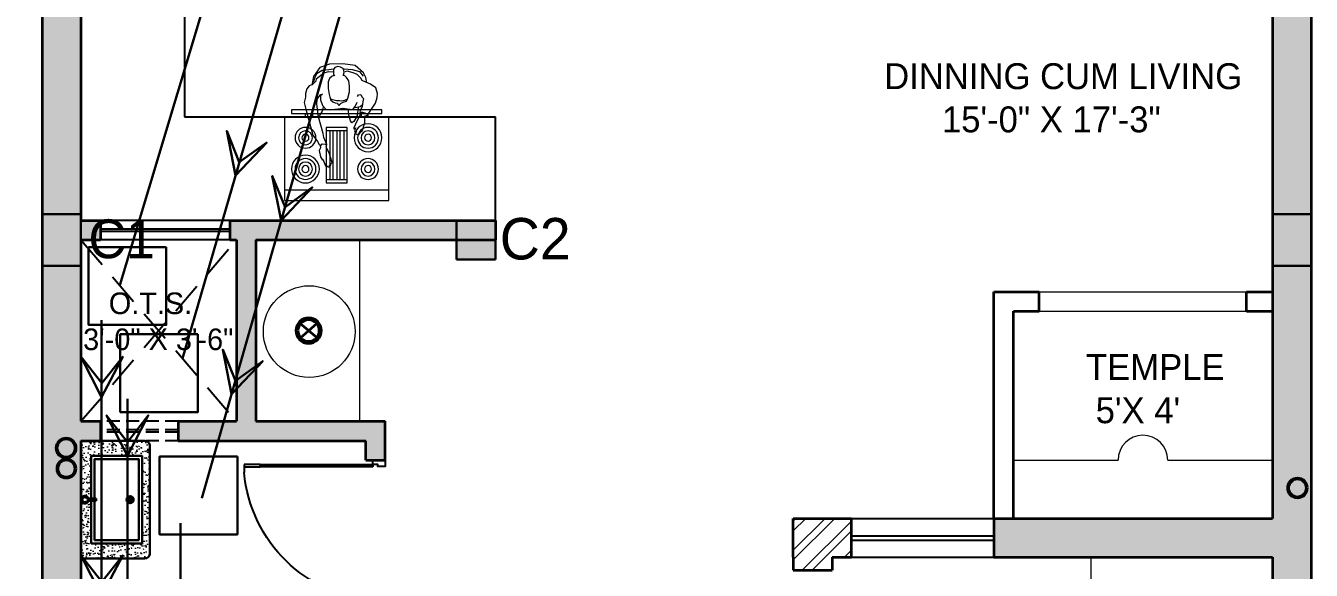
# Model space of a CAD drawing. Header units: millimetres. Extents: x -6808 to 215771, y -89660 to -16303.
# Drawn here: x 109331.6 to 109629.4, y -47512.7 to -47386.6 of the extents above; entities that cross this region are included whole.
import ezdxf

# ---------------------------------------------------------------- set-up
doc = ezdxf.new("R2010")
doc.units = ezdxf.units.MM
doc.header["$PDMODE"] = 35
for name, pattern in [('ACAD_ISO10W100', [18, 12, -3, 0, -3]), ('DASHED', [0.75, 0.5, -0.25]), ('DASHED2', [0.375, 0.25, -0.125])]:
    doc.linetypes.add(name, pattern=pattern)
doc.layers.get('0').update_dxf_attribs({"color": 8})
for name, color, linetype, lineweight in [('_Furniture', 253, 'Continuous', 18), ('col.center', 5, 'ACAD_ISO10W100', 15), ('column', 5, 'Continuous', 30), ('dim2', 6, 'Continuous', 20), ('ELECTRICAL', 150, 'Continuous', 30), ('FIXture', 132, 'Continuous', 13), ('FURNITURE 2', 33, 'Continuous', 25), ('furnitures', 12, 'Continuous', 13), ('plaster line', 150, 'DASHED2', 30), ('PLUMBING', 6, 'Continuous', 13), ('Projection', 190, 'DASHED', 25), ('SANITARY', 6, 'Continuous', 30), ('STAIR', 252, 'Continuous', 15), ('text', 7, 'Continuous', 25), ('wall', 7, 'Continuous', 35), ('wokg dim', 152, 'DASHED', 18), ('WWP', 6, 'Continuous', 50)]:
    doc.layers.add(name, color=color, linetype=linetype, lineweight=lineweight)
doc.layers.add('AR.furniture', color=7, linetype='Continuous', lineweight=35, true_color=0x009e9e)
doc.layers.add('wall hatch', color=7, linetype='Continuous', lineweight=9, true_color=0x4a4a4a)
doc.layers.add('NET 01', color=8, linetype='Continuous')
doc.layers.add('WIN', color=5, linetype='Continuous')
doc.styles.add('SAJ', font='eurr____.ttf')
doc.dimstyles.new('SAJ', dxfattribs={"dimtxt": 5, "dimasz": 2, "dimexe": 1, "dimexo": 1, "dimgap": 0.09375, "dimtad": 0, "dimdec": 1, "dimzin": 0, "dimdsep": 46, "dimlunit": 4, "dimtxsty": 'SAJ', "dimblk": 'OBLIQUE', "dimcen": 0.125, "dimdle": 0.375, "dimadec": 0, "dimazin": 0, "dimtfac": 1, "dimtdec": 1, "dimtofl": 0, "dimtmove": 0, "dimatfit": 3, "dimldrblk": 'OBLIQUE', "dimfxl": 1, "dimtolj": 1, "dimtzin": 0, "dimlwd": 5, "dimlwe": 5, "dimarcsym": 1})

# ---------------------------------------------------------------- blocks, each defined once
blk = doc.blocks.new('_Oblique')
at = {"color": 0, "linetype": 'ByBlock', "lineweight": -2}
blk.add_line((-0.5, -0.5), (0.5, 0.5), dxfattribs=at)
blk = doc.blocks.new('*D1457')
at = {"layer": 'Defpoints', "color": 0, "transparency": 16777216}
for p in [(109335.4383211158, -47023.23086066107), (109298.4519722955, -47811.23086066107), (109335.4383211158, -47811.23086066107)]:
    blk.add_point(p, dxfattribs=at)
at = {"layer": 'dim2', "color": 0, "linetype": 'DASHED', "lineweight": 5, "transparency": 16777216}
for p, q in [((109334.4383211158, -47023.23086066107), (109297.4519722955, -47023.23086066107)), ((109298.4519722955, -47022.85586066107), (109298.4519722955, -47398.81993004432)), ((109298.4519722955, -47811.60586066107), (109298.4519722955, -47435.64179127781)), ((109334.4383211158, -47811.23086066107), (109297.4519722955, -47811.23086066107))]:
    blk.add_line(p, q, dxfattribs=at)
at = {"layer": 'dim2', "color": 0, "lineweight": 5, "transparency": 16777216, "xscale": 2, "yscale": 2, "zscale": 2}
for p, rotation in [((109298.4519722955, -47023.23086066107), 90), ((109298.4519722955, -47811.23086066107), 270)]:
    blk.add_blockref('_Oblique', p, dxfattribs=dict(at, rotation=rotation))
at = {"layer": 'dim2', "color": 0, "transparency": 16777216, "insert": (109298.4519722955, -47417.23086066104), "char_height": 12, "attachment_point": 5, "rotation": 90, "style": 'SAJ'}
blk.add_mtext('\\A1;65\'-8"', dxfattribs=at)
blk = doc.blocks.new('QEWFWE')
at = {"layer": 'NET 01'}
for p, q in [((238503.447248156, 15011.84604531023), (238503.447248156, 15015.76753637501)), ((238503.447248156, 15015.76753637501), (238505.4079936855, 15015.76753637501)), ((238503.9780872839, 15015.767536375), (238503.9780872839, 15011.84604531023)), ((238503.9780872839, 15011.84604531023), (238503.447248156, 15011.84604531023)), ((238503.447248156, 15011.84604531023), (238503.447248156, 14988.31709892158)), ((238503.9780872839, 14988.31709892158), (238503.9780872839, 15011.84604531023)), ((238503.447248156, 14988.31709892158), (238503.447248156, 14984.39560785534)), ((238503.9780872839, 14988.31709892158), (238503.447248156, 14988.31709892158)), ((238503.9780872839, 14984.39560785534), (238503.9780872839, 14988.31709892158)), ((238503.447248156, 14984.39560785534), (238503.9780872839, 14984.39560785534))]:
    blk.add_line(p, q, dxfattribs=at)
for points in [[(238503.447248156, 14984.39560785534), (238502.397248156, 14984.39560785534), (238502.397248156, 14981.39560785623), (238503.8972481559, 14981.39560785623), (238503.8972481559, 14982.89560785623), (238503.8972481559, 14983.19560785624), (238503.447248156, 14983.19560785624)], [(238536.0159434743, 14984.39560785679), (238537.0659434743, 14984.39560785679), (238537.0659434743, 14981.39560785768), (238535.5659434743, 14981.39560785768), (238535.5659434743, 14982.89560785768), (238535.5659434743, 14983.19560785768), (238536.0159434743, 14983.19560785768)]]:
    blk.add_lwpolyline(points, close=True, dxfattribs=at)
blk.add_ellipse((238504.1825277307, 14985.62107381455), major_axis=(-29.26720776775804, 13.54059412585916), ratio=0.9257658053637364, start_param=-2.718612033376265, end_param=-1.204625234293297, dxfattribs=at)
blk = doc.blocks.new('y7u')
at = {"layer": 'wall', "color": 0}
for p, q in [((34923.47717861857, 3566.345935426678), (34926.73397910753, 3570.071055558348)), ((34923.50004665421, 3570.090803565447), (34926.71111107189, 3566.326187419577))]:
    blk.add_line(p, q, dxfattribs=at)
for radius in [2.974028567956792, 2.474028567956792]:
    blk.add_circle((34925.10557886306, 3568.208495492513), radius, dxfattribs=at)
blk = doc.blocks.new('c1')
at = {"layer": 'column'}
blk.add_hatch(color=256, dxfattribs=at).paths.add_polyline_path([(58376.49144356491, -43564.36150552611), (58385.4914435649, -43564.36150552611), (58385.4914435649, -43552.3615055261), (58376.49144356491, -43552.3615055261)])
for p, q in [((58376.49144356491, -43552.3615055261), (58376.49144356491, -43564.36150552611)), ((58376.49144356491, -43552.3615055261), (58385.4914435649, -43552.3615055261)), ((58385.4914435649, -43564.36150552611), (58385.4914435649, -43552.3615055261)), ((58376.49144356491, -43564.36150552611), (58385.4914435649, -43564.36150552611))]:
    blk.add_line(p, q, dxfattribs=at)
blk = doc.blocks.new('A$C32B276F4')
at = {"layer": 'column'}
blk.add_hatch(color=256, dxfattribs=at).paths.add_polyline_path([(9, 4e-16), (9, 9), (0, 9), (0, 0)])
for p, q in [((0, 0), (0, 9)), ((0, 9), (9, 9)), ((9, 9), (9, 0)), ((9, 0), (0, 0))]:
    blk.add_line(p, q, dxfattribs=at)
at = {"layer": 'col.center', "linetype": 'ByBlock', "insert": (10.02063704890315, 9.5863662876543), "char_height": 9.6, "width": 293.6941008602527, "attachment_point": 1, "style": 'SAJ'}
blk.add_mtext('\\A1;{\\fCentury Gothic|b0|i0|c0|p34;C2}', dxfattribs=at)
blk = doc.blocks.new('A$C35EA12FA')
at = {"layer": 'furnitures', "ltscale": 1.399999999999999}
for p, q in [((8.316100507903684, 22.2861922437778), (5.453180899120525, 22.1952281971071)), ((10.9972474430856, 21.87685403322939), (8.316100507903684, 22.2861922437778)), ((1.99950010129123, 19.51178881630857), (1.635954754163321, 17.64702585675695)), ((3.317351984705509, 21.46751582268098), (1.99950010129123, 19.51178881630857)), ((2.36304544841914, 19.37534274607514), (2.772033964013643, 20.23950119073379)), ((3.226465647886017, 19.46630679289683), (2.590261290412398, 18.92052251226596)), ((2.772033964013643, 20.23950119073379), (3.862670005397376, 20.87624951848829)), ((4.180772184134639, 20.23950119073379), (3.226465647886017, 19.46630679289683)), ((5.453180899120525, 22.1952281971071), (3.317351984705509, 21.46751582268098)), ((3.862670005397376, 20.87624951848829), (5.271408225593404, 21.01269558857075)), ((5.180521888774363, 20.5578753546115), (4.180772184134639, 20.23950119073379)), ((6.225714761842482, 20.46691130793988), (5.180521888774363, 20.5578753546115)), ((5.271408225593404, 21.01269558857075), (6.316601098624687, 21.14914165880418)), ((5.998498919849678, 19.60275286328124), (5.453180899120525, 19.10245060575926)), ((6.589260108970393, 19.73919893351376), (5.998498919849678, 19.60275286328124)), ((6.316601098624687, 21.01269558857075), (6.271157930233582, 20.37594726096722)), ((6.271157930233582, 20.37594726096722), (6.316601098624687, 19.92112702685608)), ((6.589260108970393, 21.46751582268098), (6.316601098624687, 21.01269558857075)), ((6.316601098624687, 19.92112702685608), (6.589260108970393, 19.73919893351376)), ((7.270907634835567, 21.69492593973609), (6.589260108970393, 21.46751582268098)), ((7.816225655565172, 21.51299784594176), (7.270907634835567, 21.69492593973609)), ((8.361543676294787, 21.24010570562587), (7.816225655565172, 21.51299784594176)), ((8.543316349858742, 20.83076749492648), (8.361543676294787, 21.24010570562587)), ((8.361543676294787, 19.73919893351376), (8.452430013076537, 19.87564500344524)), ((8.725089023422697, 19.6482348865411), (8.361543676294787, 19.73919893351376)), ((8.452430013076537, 19.87564500344524), (8.588759518249844, 20.42142928452904)), ((8.588759518249844, 20.42142928452904), (8.543316349858742, 20.83076749492648)), ((8.634202686640492, 21.19462368221503), (10.36104308557378, 21.01269558857075)), ((9.270407044114565, 20.6488394012822), (8.725089023422697, 20.51239333135072)), ((9.13407753894171, 19.3298607226634), (8.725089023422697, 19.6482348865411)), ((10.54281575913819, 20.33046523755638), (9.270407044114565, 20.6488394012822)), ((10.36104308557378, 21.01269558857075), (11.95155397929602, 20.60335737802234)), ((11.40623595856687, 19.92112702685608), (10.54281575913819, 20.33046523755638)), ((12.81497417880018, 20.28498321414463), (10.9972474430856, 21.87685403322939)), ((12.17876982128928, 19.19341465258185), (11.40623595856687, 19.92112702685608)), ((11.95155397929602, 20.60335737802234), (12.72408784201843, 19.60275286328124)), ((13.2694058627103, 19.28437869925256), (12.81497417880018, 20.28498321414463)), ((0.545318712741846, 16.82834943566013), (0.2272165340050378, 15.8732269441798)), ((1.045193565043064, 17.51057978682547), (0.545318712741846, 16.82834943566013)), ((1.772284259374373, 17.82895395055219), (1.045193565043064, 17.51057978682547)), ((2.453931785276834, 18.51118430156657), (1.772284259374373, 17.82895395055219)), ((1.99950010129123, 18.32925620792321), (2.36304544841914, 19.37534274607514)), ((2.590261290412398, 18.92052251226596), (2.453931785276834, 18.51118430156657)), ((5.180521888774363, 18.37473823118307), (5.135078720383262, 16.91931348248272)), ((5.135078720383262, 16.91931348248272), (5.362294562375609, 15.60033480371294)), ((5.453180899120525, 19.10245060575926), (5.180521888774363, 18.37473823118307)), ((9.633952391279765, 18.60214834838916), (9.13407753894171, 19.3298607226634)), ((9.770281896453524, 17.374133716291), (9.633952391279765, 18.60214834838916)), ((9.770281896453524, 16.19160110790562), (9.770281896453524, 17.374133716291)), ((12.49687200002609, 18.64763037164903), (12.17876982128928, 19.19341465258185)), ((13.2694058627103, 18.28377418436048), (12.49687200002609, 18.64763037164903)), ((13.49662170470355, 18.14732811412796), (13.2694058627103, 19.28437869925256)), ((14.31459873574158, 17.87443597396304), (13.2694058627103, 18.28377418436048)), ((15.45067794555416, 17.05575955271524), (14.31459873574158, 17.87443597396304)), ((15.81422329271982, 15.8732269441798), (15.45067794555416, 17.05575955271524)), ((0.2726597023961403, 15.05455052293109), (6.920122359999999e-07, 13.91749993795747)), ((6.920122359999999e-07, 13.91749993795747), (0.4089892075307944, 12.18918304863928)), ((0.2272165340050378, 15.8732269441798), (0.2726597023961403, 15.05455052293109)), ((2.681147627194147, 13.55364375066892), (2.772033964013643, 14.554248265561)), ((2.772033964013643, 14.554248265561), (3.135579311141556, 15.10003254649291)), ((3.135579311141556, 15.10003254649291), (3.544567826661022, 15.60033480371294)), ((3.908113173788933, 15.73678087394637), (3.499124658269463, 15.32744266339796)), ((3.499124658269463, 15.32744266339796), (3.499124658269463, 14.46328421873841)), ((3.499124658269463, 14.46328421873841), (3.908113173788933, 13.28075161020297)), ((3.544567826661022, 15.60033480371294), (3.908113173788933, 15.73678087394637)), ((5.362294562375609, 15.60033480371294), (5.634953572684478, 14.50876624215016)), ((5.634953572684478, 14.50876624215016), (6.134828425060732, 14.05394600818999)), ((5.816726246285723, 14.554248265561), (5.680396741113328, 14.91810445269857)), ((6.407487435406437, 14.37232017191672), (5.816726246285723, 14.554248265561)), ((6.134828425060732, 14.05394600818999), (6.680146445789888, 13.82653589113488)), ((6.952805456136048, 14.23587410168329), (6.407487435406437, 14.37232017191672)), ((7.589009813609662, 14.23587410168329), (6.952805456136048, 14.23587410168329)), ((8.088884665948626, 14.19039207827245), (7.589009813609662, 14.23587410168329)), ((7.997998329129131, 13.78105386772404), (8.361543676294787, 13.96298196136831)), ((8.679645855031595, 14.32683814865686), (8.088884665948626, 14.19039207827245)), ((8.361543676294787, 13.96298196136831), (9.088634370588352, 14.19039207827245)), ((9.224963875723915, 14.59973028882086), (8.679645855031595, 14.32683814865686)), ((9.088634370588352, 14.19039207827245), (9.406736549287867, 14.82714040602695)), ((9.406736549287867, 14.82714040602695), (9.770281896453524, 16.19160110790562)), ((10.9972474430856, 13.05334149314785), (11.40623595856687, 13.96298196136831)), ((11.4971222953859, 15.23647861672634), (11.72433813737916, 15.55485278045307)), ((11.72433813737916, 15.55485278045307), (12.17876982128928, 15.60033480371294)), ((12.17876982128928, 15.60033480371294), (12.45142883163498, 15.14551456975368)), ((12.45142883163498, 15.14551456975368), (12.81497417880018, 14.78165838246514)), ((12.63320150519894, 14.09942803129979), (12.54231516841719, 13.50816172725808)), ((12.81497417880018, 14.78165838246514), (12.63320150519894, 14.09942803129979)), ((15.35979160877196, 13.78105386772404), (15.76878012429051, 14.96358647610941)), ((15.76878012429051, 14.96358647610941), (15.81422329271982, 15.8732269441798)), ((0.4089892075307944, 12.18918304863928), (1.817727427727277, 6.867786310755035)), ((2.817477132367001, 12.46207518910614), (2.681147627194147, 13.55364375066892)), ((3.090136142713162, 10.82472234645956), (2.817477132367001, 12.46207518910614)), ((3.453681489878817, 11.27954258056979), (3.226465647886017, 11.00665044010293)), ((3.862670005397376, 12.05273697840584), (3.453681489878817, 11.27954258056979)), ((4.04444267899953, 12.8259313762428), (3.862670005397376, 12.05273697840584)), ((3.908113173788933, 13.28075161020297), (4.635203868082498, 12.46207518910614)), ((4.635203868082498, 12.46207518910614), (5.407737730804911, 12.32562911887271)), ((5.407737730804911, 12.32562911887271), (8.360403169963316, 12.68948530601028)), ((6.680146445789888, 13.82653589113488), (7.134578129700003, 13.78105386772404)), ((7.134578129700003, 13.78105386772404), (7.270907634835567, 13.50816172725808)), ((7.270907634835567, 13.50816172725808), (7.498123476865658, 13.28075161020297)), ((7.498123476865658, 13.28075161020297), (7.725339318783426, 13.50816172725808)), ((7.725339318783426, 13.50816172725808), (7.997998329129131, 13.78105386772404)), ((8.283163900831367, 12.70099271808522), (10.49737259074709, 12.37111114228355)), ((9.58850922288957, 11.18857853389818), (9.543066054498013, 12.14370102522844)), ((9.95205457005477, 9.915081878540148), (9.58850922288957, 11.18857853389818)), ((10.49737259074709, 12.37111114228355), (10.9972474430856, 13.05334149314785)), ((10.9972474430856, 12.8259313762428), (12.04244031611642, 13.05334149314785)), ((11.63345180055967, 12.87141339965365), (11.45167912695797, 11.00665044010293)), ((12.13332665285998, 11.41598865065225), (11.45167912695797, 10.00604592536183)), ((12.49687200002609, 13.05334149314785), (11.99699714768758, 11.87080888491346)), ((11.99699714768758, 11.87080888491346), (12.13332665285998, 11.41598865065225)), ((12.04244031611642, 13.05334149314785), (12.49687200002609, 13.37171565702465)), ((12.13332666092765, 11.82532683134377), (12.58775833910795, 11.82532683134377)), ((12.54231516841719, 13.50816172725808), (12.49687200002609, 13.05334149314785)), ((12.58775833910795, 11.82532683134377), (13.08763319826949, 11.64339877554812)), ((13.08763319826949, 11.64339877554812), (13.45117855832768, 11.46147065204786)), ((13.17851952592855, 11.05213246351468), (13.67839437822977, 11.18857853389818)), ((13.62433599965288, 11.17382273393377), (15.35979160877196, 13.78105386772404)), ((4.04444267899953, 7.23164249774163), (3.090136142713162, 10.82472234645956)), ((10.27015674882977, 9.50574366784076), (9.95205457005477, 9.915081878540148)), ((10.72458843270215, 9.824117831567493), (10.27015674882977, 9.50574366784076)), ((11.44715401395297, 10.00300494911153), (10.67462015130559, 8.41113412987579)), ((10.67462015130559, 8.41113412987579), (10.72006331969714, 8.183724012820676)), ((11.45167912695797, 10.00604592536183), (10.67914526431059, 8.414175106127004)), ((10.67914526431059, 8.414175106127004), (10.72458843270215, 8.18676498907189)), ((10.72006331969714, 8.183724012820676), (11.12905183525345, 8.41113412987579)), ((11.45167912695797, 11.00665044010293), (10.72458843270215, 9.824117831567493)), ((10.72458843270215, 8.18676498907189), (11.13357694825845, 8.414175106127004)), ((11.12905183525345, 8.41113412987579), (10.85639282487, 7.865349849244922)), ((11.13357694825845, 8.414175106127004), (10.860917937875, 7.868390825496133)), ((12.67864467359004, 8.00483689557859), (12.81497417880018, 8.641585223182119)), ((12.81497417880018, 8.641585223182119), (13.08763318914634, 9.596707714662443)), ((13.08763318914634, 10.41538413591024), (13.17851952592855, 11.05213246351468)), ((13.08763318914634, 9.596707714662443), (13.08763318914634, 10.41538413591024)), ((1.817727427727277, 6.867786310755035), (2.862920300795849, 5.457843585163573)), ((4.180772184134639, 6.322002029822215), (4.04444267899953, 7.23164249774163)), ((4.862419710075298, 4.821095257560044), (4.180772184134639, 6.322002029822215)), ((10.85639282487, 7.865349849244922), (10.94727916168904, 7.637939732038831)), ((10.860917937875, 7.868390825496133), (10.95180427469404, 7.640980708290044)), ((10.94727916168904, 7.637939732038831), (11.26538134042675, 7.774385802423238)), ((10.95180427469404, 7.640980708290044), (11.26990645343176, 7.777426778673543)), ((11.26538134042675, 7.774385802423238), (11.03816549843395, 7.183119498078668)), ((11.03816549843395, 7.183119498078668), (11.26538134042675, 7.046673427846142)), ((11.26990645343176, 7.777426778673543), (11.04269061143895, 7.186160474330788)), ((11.26538134042675, 7.046673427846142), (11.4925971823809, 7.137637474667826)), ((11.4925971823809, 7.137637474667826), (11.5380403508102, 6.955709381175437)), ((11.5380403508102, 6.955709381175437), (11.85614252950927, 7.001191404586276)), ((12.26479447749852, 7.996794706926267), (11.8257255221215, 6.996842402489163)), ((12.26965615810832, 8.050318918989433), (12.22421298967993, 7.550016661618428)), ((12.22421298967993, 7.550016661618428), (12.45142883163498, 7.686462731700885)), ((12.45142883163498, 7.686462731700885), (12.67864467359004, 8.00483689557859)), ((2.862920300795849, 5.457843585163573), (3.181022479533111, 4.821095257560044)), ((3.181022479533111, 4.821095257560044), (3.453681489878817, 4.593685140504932)), ((3.499124658269463, 4.138864906394701), (3.226465647886017, 3.547598602050129)), ((3.226465647886017, 3.547598602050129), (3.499124658269463, 2.137655876761523)), ((3.453681489878817, 4.593685140504932), (3.499124658269463, 4.138864906394701)), ((3.544567824399107, 4.639167135265779), (3.862670003475158, 4.957541334729285)), ((3.862670003475158, 4.957541334729285), (4.498874361778689, 4.91205928658837)), ((4.498874361778689, 4.91205928658837), (4.635203860844284, 4.730131230943698)), ((4.726090204864249, 4.275310976627221), (4.816976541646454, 4.457239070271498)), ((5.362294562375609, 3.00181432142017), (4.726090204864249, 4.275310976627221)), ((4.816976541646454, 4.457239070271498), (4.862419710075298, 4.821095257560044)), ((5.634953572684478, 2.092173853500753), (5.362294562375609, 3.00181432142017)), ((3.499124658269463, 2.137655876761523), (3.908113173788933, 1.409943502335408)), ((3.908113173788933, 1.409943502335408), (3.998999510608427, 1.682835642801363)), ((3.998999510608427, 1.682835642801363), (4.544317531300293, 0.1819288703882194)), ((4.544317531300293, 0.1819288703882194), (4.726090204864249, 0.1364468471283544)), ((4.726090204864249, 0.1364468471283544), (4.816976541646454, 0.3183749406216521)), ((4.816976541646454, 0.3183749406216521), (5.089635551992159, 7.770458978e-07)), ((5.089635551992159, 7.770458978e-07), (5.453180899120525, 7.770458978e-07)), ((5.453180899120525, 0.3638569640324931), (5.725839909503518, 0.3638569640324931)), ((5.453180899120525, 7.770458978e-07), (5.453180899120525, 0.3638569640324931)), ((6.043942088240782, 0.909641244814338), (5.634953572684478, 2.092173853500753)), ((5.725839909503518, 0.6822311279092901), (6.043942088240782, 0.909641244814338)), ((5.725839909503518, 0.3638569640324931), (5.725839909503518, 0.6822311279092901))]:
    blk.add_line(p, q, dxfattribs=at)
blk = doc.blocks.new('A$C59C60163')
at = {"layer": 'FIXture'}
for p, q in [((61.72247126698493, -1.19647011161e-05), (61.72247126698493, 617.2199880639091)), ((493.7763889897611, 493.7759880581871), (514.3503889907151, 493.7759880581871)), ((514.3503889907151, 452.6279880562795), (493.7763889897611, 452.6279880562795)), ((123.4444712698459, 246.887988046743), (123.4444712698459, 370.331988052465)), ((411.4803889859468, 349.7579880515114), (123.4444712698459, 349.7579880515114)), ((123.4444712698459, 329.1839880505577), (411.4803889859468, 329.1839880505577)), ((411.4803889859468, 308.609988049604), (123.4444712698459, 308.609988049604)), ((411.4803889859468, 370.331988052465), (411.4803889859468, 246.887988046743)), ((123.4444712698459, 288.0359880486503), (411.4803889859468, 288.0359880486503)), ((411.4803889859468, 267.4619880476967), (123.4444712698459, 267.4619880476967)), ((514.3503889907151, 164.5919880429282), (493.7763889897611, 164.5919880429282)), ((493.7763889897611, 123.4439880410209), (514.3503889907151, 123.4439880410209))]:
    blk.add_line(p, q, dxfattribs=at)
for points in [[(493.7763889897611, -1.19647011161e-05), (0.0004712641239166, -1.19647011161e-05), (0.0004712641239166, 617.2199880639091), (493.7763889897611, 617.2199880639091)], [(534.9243889916688, 41.14798803720622), (514.3503889907151, 41.14798803720622), (514.3503889907151, 576.0719880620018), (534.9243889916688, 576.0719880620018)], [(432.0543889869004, 246.887988046743), (102.8704712688923, 246.887988046743), (102.8704712688923, 370.331988052465), (432.0543889869004, 370.331988052465)]]:
    blk.add_lwpolyline(points, close=True, dxfattribs=at)
for centre, radius in [((185.1664753872901, 493.7759880581871), 61.72200000286103), ((185.1664753872901, 493.7759880581871), 41.14800000190736), ((370.33247128129, 493.7759880581871), 82.29600000381471), ((370.33247128129, 493.7759880581871), 61.72200000286103), ((370.33247128129, 493.7759880581871), 41.14800000190736), ((185.1664753872901, 493.7759880581871), 20.57400000095368), ((370.33247128129, 493.7759880581871), 20.57400000095368), ((185.1664753872901, 123.4439880410209), 82.29600000381471), ((185.1664753872901, 123.4439880410209), 61.72200000286103), ((185.1664753872901, 123.4439880410209), 41.14800000190736), ((370.33247128129, 123.4439880410209), 61.72200000286103), ((370.33247128129, 123.4439880410209), 41.14800000190736), ((185.1664753872901, 123.4439880410209), 20.57400000095368), ((370.33247128129, 123.4439880410209), 20.57400000095368)]:
    blk.add_circle(centre, radius, dxfattribs=at)
blk = doc.blocks.new('A$C22B204D2')
at = {"layer": '_Furniture', "color": 2, "xscale": 1.071547591360284, "yscale": 1.071547591360284, "zscale": 1.071547591360284}
blk.add_blockref('A$C35EA12FA', (4.566851067822423, 9.371247185394168), dxfattribs=at)
at = {"layer": 'FIXture', "xscale": -0.0391304348595441, "yscale": 0.0391304348595441, "zscale": 0.0391304348595441, "rotation": 270}
blk.add_blockref('A$C59C60163', (4.682224208e-07, 1.610141365429448), dxfattribs=at)
blk = doc.blocks.new('A$C1B5F73BC')
at = {"layer": 'AR.furniture', "lineweight": 5, "ltscale": 2}
h = blk.add_hatch(dxfattribs=at)
h.set_pattern_fill('AR-CONC', color=256, scale=0.02, angle=270, style=0)
h.set_pattern_definition([(320, (-48146.49637926406, 23798.40512465773), (-0.3187817107780624, -3.64369337992008), [0.381, -4.190999999999998]), (265, (-48146.49637926406, 23798.40512465773), (3.821132857643598, 0.7048565195133392), [0.3048, -3.352799999999998]), (10.45099999999996, (-48146.52294426406, 23798.10148465773), (3.502333756405836, -2.938850033319181), [0.3237999999999999, -3.561799999999998]), (316.1842, (-48145.48037926405, 23798.40512465773), (-0.8408465586545439, -5.421580817842597), [0.5715, -6.2865]), (6.635599999999986, (-48145.55044926405, 23797.95332665774), (4.948511117800983, -4.748084689324743), [0.4856999999999996, -5.342699999999993]), (261.1840000000001, (-48145.48037926405, 23798.40512465773), (4.948502357211951, -4.748092116278677), [0.4571999999999996, -5.029199999999993]), (291, (-48145.73437926405, 23797.89712465774), (-2.045310370335247, -3.032297596707665), [0.381, -4.190999999999998]), (236, (-48145.73437926405, 23797.89712465774), (3.683759322446384, -1.236040566952942), [0.3048, -3.352799999999998]), (341.4514, (-48145.90482126406, 23797.64443465774), (1.638457154321148, -4.268329815402489), [0.3237999999999999, -3.561799999999998]), (307.5, (-48146.49637926406, 23798.40512465773), (1.691100777463059, -0.0617720650118367), [0, -3.312159999999995, 0, -3.403599999999995, 0, -3.365499999999995]), (277.5, (-48146.49637926406, 23798.40512465773), (2.003611496362389, -1.336393250206113), [0, -1.940559999999999, 0, -3.235959999999998, 0, -1.282699999999999]), (237.5, (-48146.49637926406, 23799.53796465774), (-0.1145748798534694, -2.711811903337423), [0, -1.27, 0, -3.9624, 0, -5.257799999999996]), (227.5, (-48146.49637926406, 23800.04596465773), (0.5085298206666601, -2.962583627720361), [0, -1.650999999999998, 0, -2.631439999999996, 0, -3.733799999999996])])
h.paths.add_polyline_path([(31.35958870695322, -3.141281806281766), (31.35958870692411, -18.65405930098495), (4.655577305995386, -18.65405930098495), (4.655577305995386, -3.141281806267211), (17.60435258047073, -3.141281806281766), (17.60435258047073, -2.251172314482095, -0.8430389971073416), (17.99059268817678, 6.0378289e-09), (0, 0), (0, -14.00000000000727), (0, -15.00000000000727), (2.91038e-11, -19.50000000002073, 0.4142135623712015), (1.50000000002535, -21.00000000000728), (34.48142202453154, -21.00000000000727, 0.4142135623730951), (35.98142202453164, -19.50000000000717), (35.98142202453164, -15.00000000000727), (35.98142202453164, -14.00000000000727), (35.98142202453164, -7.276000000000001e-12), (17.99059268817678, 6.0378293e-09, -0.8430389970957755), (18.37683279591147, -2.251172314471806), (18.37683279591147, -3.141281806281766)])
at = {"layer": 'AR.furniture', "lineweight": 30, "ltscale": 2}
for p, q in [((0, 0), (0, -14.00000000000727)), ((35.98142202453164, -7.276000000000001e-12), (35.98142202453164, -14.00000000000727)), ((0, -14.00000000000727), (0, -14.00000000000727)), ((35.98142202453164, -14.00000000000727), (35.98142202453164, -14.00000000000727))]:
    blk.add_line(p, q, dxfattribs=at)
at = {"layer": 'AR.furniture', "lineweight": 30}
for p, q in [((17.60435258047073, -4.634881286598102), (17.60435258047073, -1.82544799106108)), ((18.37683279591147, -1.826065975219534), (18.37683279591147, -4.634881286598102)), ((17.60435258047073, -4.634881286598102), (18.37683279591147, -4.634881286598102)), ((16.91306917651673, -15.0112900762324), (19.06835284804401, -15.0112900762324)), ((17.99071101227309, -13.93364824046148), (17.99071101227309, -14.83313454432209))]:
    blk.add_line(p, q, dxfattribs=at)
at = {"layer": 'AR.furniture', "lineweight": 30, "ltscale": 2}
blk.add_lwpolyline([(35.98142202453164, -7.276000000000001e-12), (0, 0)], dxfattribs=at)
at = {"layer": 'AR.furniture', "lineweight": 30}
for points in [[(17.60435258047073, -3.141281806281766), (4.655577305995394, -3.141281806267211), (4.655577305995394, -18.65405930098495), (31.35958870692411, -18.65405930098495), (31.35958870695322, -3.141281806281766), (18.37683279591147, -3.141281806281766)], [(17.60435258047073, -4.141281806267214), (5.655577305995393, -4.141281806267214), (5.655577305995393, -17.65405930098495), (30.35958870692411, -17.65405930098495), (30.35958870695322, -4.141281806267214), (18.37683279591147, -4.141281806267214)]]:
    blk.add_lwpolyline(points, dxfattribs=at)
at = {"layer": 'AR.furniture', "lineweight": 30, "ltscale": 2}
blk.add_lwpolyline([(0, -14.00000000000727), (0, -15.00000000000727), (0, -15.00000000000727), (2.91038e-11, -19.50000000002183, 0.4142135623717188), (1.500000000029103, -21.00000000000727), (34.48142202453164, -21.00000000000727, 0.4142135623730533), (35.98142202453164, -19.50000000000727), (35.98142202453164, -15.00000000000727), (35.98142202453164, -15), (35.98142202453164, -14.00000000000727)], format="xyb", dxfattribs=at)
at = {"layer": 'AR.furniture', "lineweight": 30}
for radius in [1.077641835761254, 0.6914017280388655]:
    blk.add_circle((17.99071101227309, -15.0112900762324), radius, dxfattribs=at)
for radius, start, end in [(1.158720323167172, 289.6397000002672, 250.3485999996421), (0.7724802154447814, 300.2445999992152, 239.6569000000239)]:
    blk.add_arc((17.99059268817655, -1.158720317129336), radius, start, end, dxfattribs=at)
blk = doc.blocks.new('A$C441856DA')
at = {"layer": 'WWP', "linetype": 'DASHED', "lineweight": 50, "ltscale": 4}
h = blk.add_hatch(color=5, dxfattribs=at)
h.set_gradient(color1=(0, 0, 255), color2=(61, 61, 255), one_color=1, tint=0.6200000047683716)
edge = h.paths.add_edge_path()
edge.add_ellipse((2.374317246809368, 4.678327908171922), major_axis=(-1.373518273130994, 1.373518273130994), ratio=0.9999999999981376, start_angle=149.4314982686687, end_angle=262.4298025918847)
edge.add_ellipse((3.011238057544685, 3.013573222968261), major_axis=(2.111409534936131, 2.111409534936131), ratio=0.9999999999986804, start_angle=315.000000000032, end_angle=387.34558145354316, ccw=False)
edge.add_ellipse((3.011238057544685, 3.013573222968261), major_axis=(-2.111409534935055, 2.111409534935055), ratio=0.9999999999986297, start_angle=119.1630726582516, end_angle=225.0000000001091, ccw=False)
edge.add_ellipse((3.246313240175368, 1.289862264849944), major_axis=(1.100554929954155, 1.100554929954155), ratio=0.9999999999992372, start_angle=59.43149826863652, end_angle=182.5773778050134, ccw=False)
at = {"layer": 'WWP', "color": 5, "lineweight": 50, "ltscale": 4}
blk.add_circle((3.000005755398888, 3.000000025873305), 3, dxfattribs=at)
blk = doc.blocks.new('A$C40ED434F')
at = {"layer": 'WWP', "ltscale": 2}
h = blk.add_hatch(color=256, dxfattribs=at)
h.set_gradient(color1=(255, 0, 255), color2=(255, 61, 255), one_color=1, tint=0.6200000047683716)
edge = h.paths.add_edge_path()
edge.add_ellipse((2.374317246809368, 4.678328149253498), major_axis=(-1.373518273130994, 1.373518273130994), ratio=0.9999999999981376, start_angle=149.4314982686687, end_angle=262.4298025918847)
edge.add_ellipse((3.011238057544685, 3.013573464049841), major_axis=(2.111409534936131, 2.111409534936131), ratio=0.9999999999986804, start_angle=315.000000000032, end_angle=387.34558145354316, ccw=False)
edge.add_ellipse((3.011238057544685, 3.013573464049841), major_axis=(-2.111409534935055, 2.111409534935055), ratio=0.9999999999986297, start_angle=119.1630726582516, end_angle=225.0000000001091, ccw=False)
edge.add_ellipse((3.246313240175368, 1.28986250593152), major_axis=(1.100554929954155, 1.100554929954155), ratio=0.9999999999992372, start_angle=59.43149826863652, end_angle=182.5773778050134, ccw=False)
blk.add_circle((3.000005755398888, 3.000000266954884), 3, dxfattribs=at)
blk = doc.blocks.new('A$C78740413')
at = {"layer": 'WWP', "linetype": 'DASHED', "lineweight": 50, "ltscale": 4}
h = blk.add_hatch(color=3, dxfattribs=at)
h.set_gradient(color1=(0, 255, 0), color2=(0, 235, 0), one_color=1, tint=0.4600000083446503)
edge = h.paths.add_edge_path()
edge.add_ellipse((2.374317246823915, 4.678329900059907), major_axis=(-1.373518273130994, 1.373518273130994), ratio=0.9999999999981376, start_angle=149.4314982686687, end_angle=262.4298025918847)
edge.add_ellipse((3.011238057559237, 3.013575214856246), major_axis=(2.111409534936131, 2.111409534936131), ratio=0.9999999999986804, start_angle=315.000000000032, end_angle=387.34558145354316, ccw=False)
edge.add_ellipse((3.011238057559237, 3.013575214856246), major_axis=(-2.111409534935055, 2.111409534935055), ratio=0.9999999999986297, start_angle=119.1630726582516, end_angle=225.0000000001091, ccw=False)
edge.add_ellipse((3.24631324018992, 1.289864256737927), major_axis=(1.100554929954155, 1.100554929954155), ratio=0.9999999999992372, start_angle=59.43149826863652, end_angle=182.5773778050134, ccw=False)
at = {"layer": 'WWP', "color": 3, "lineweight": 50, "ltscale": 4}
blk.add_circle((3.00000575541344, 3.000002017768564), 3, dxfattribs=at)
blk = doc.blocks.new('A$C663E713A')
at = {"layer": 'SANITARY'}
for points in [[(-4.258887202e-06, 1.7213096726e-06), (-4.258887202e-06, 10.55350848385569), (1.470434933748038, 2.854016774221236)], [(-4.258894478000001e-06, 1.7213205865e-06), (8.593550353478348, 6.125956676365602), (1.470434933748038, 2.854016774217599)]]:
    blk.add_lwpolyline(points, dxfattribs=at)
blk = doc.blocks.new('A$C0D8E6227')
at = {"layer": 'SANITARY', "color": 3}
for points in [[(5.445238567153865, -4.4420994527e-06), (-2.19930589083e-05, 9.040219140228146), (5.232251870809704, 3.203467113675287)], [(5.445238567146587, -4.4420921768e-06), (9.645760265753779, 9.681530686524637), (5.232251870809704, 3.203467113675287)]]:
    blk.add_lwpolyline(points, dxfattribs=at)
blk = doc.blocks.new('A$C73A82E6C')
at = {"layer": 'SANITARY', "color": 5}
for points in [[(-5.885813152e-07, 4.833537719456217), (9.381545446914968, 9.667076689096575), (3.210543499495543, 4.833537719463492)], [(-5.885740393e-07, 4.83353771946713), (9.381545446922244, -1.2501623132e-06), (3.210543499495543, 4.833537719463492)]]:
    blk.add_lwpolyline(points, dxfattribs=at)

msp = doc.modelspace()

# ---------------------------------------------------------------- hatches: boundary and pattern name
at = {"layer": 'wall hatch', "lineweight": 13}
for points in [[(109629.4383211159, -47023.23086066107), (109335.4383211158, -47023.23086066107), (109335.4383211158, -47715.23086066104), (109357.1883211159, -47715.23086066107), (109357.1883211159, -47706.23086066104), (109344.4383211159, -47706.23086066107), (109344.4383211159, -47562.23086066107), (109422.9896493831, -47562.23086066104), (109422.9896493831, -47557.73086066104), (109344.4383211158, -47557.73086066108), (109344.4383211158, -47482.73086066156), (109348.9383211166, -47482.73086066156), (109348.9383211166, -47478.23086066156), (109344.4383211158, -47478.23086066156), (109344.4383211158, -47436.23086066107), (109348.9383211159, -47436.23086066107), (109348.9383211158, -47431.73086066107), (109344.4383211158, -47431.73086066107), (109344.4383211158, -47293.23086066104), (109438.9383215515, -47293.23086066104), (109438.9383215515, -47288.73086066104), (109344.4383211158, -47288.73086066104), (109344.4383211158, -47108.73086066107), (109374.4383211158, -47108.73086066107), (109374.4383211158, -47104.23086066107), (109344.4383211159, -47104.23086066107), (109344.4383211159, -47097.23086066107), (109344.4383211159, -47032.23086066107), (109452.4383211159, -47032.23086066107), (109452.4383211159, -47047.23086066107), (109456.9383211158, -47047.23086066107), (109456.9383211158, -47032.23086066107), (109620.4383211158, -47032.23086066107), (109620.4383211158, -47104.23086066107), (109560.4383211159, -47104.23086066107), (109560.4383211159, -47065.23086031868), (109555.9383211158, -47065.23086031868), (109555.9383211158, -47108.73086066107), (109620.4383211158, -47108.73086066107), (109620.4383211158, -47144.73086066107), (109620.4383211159, -47288.73086066107), (109536.4383206802, -47288.73086066104), (109536.4383206802, -47293.23086066104), (109620.4383211159, -47293.23086066107), (109620.4383211159, -47500.73086066104), (109555.9383211159, -47500.73086066104), (109555.9383211159, -47509.73086066104), (109620.4383211159, -47509.73086066104), (109620.4383211159, -47710.73086066107), (109611.4383211159, -47710.73086066104), (109611.4383211159, -47715.23086066104), (109629.4383211159, -47715.23086066104)], [(109440.4383211158, -47431.73086066104), (109378.9383211158, -47431.73086066107), (109378.9383211159, -47436.23086066107), (109380.4383211159, -47436.23086066107), (109380.4383211159, -47478.23086066107), (109366.9383211159, -47478.23086066107), (109366.9383211159, -47482.73086066108), (109410.4383211159, -47482.73086066104), (109410.4383211158, -47487.23086066104), (109414.9383211159, -47487.23086066104), (109414.9383211159, -47478.23086066104), (109384.9383211159, -47478.23086066107), (109384.9383211159, -47436.23086066107), (109440.4383211158, -47436.23086066104)]]:
    msp.add_hatch(color=256, dxfattribs=at).paths.add_polyline_path(points)
at = {"layer": 'wokg dim', "linetype": 'Continuous'}
h = msp.add_hatch(dxfattribs=at)
h.set_pattern_fill('ANSI32', color=1, scale=0.5)
h.set_pattern_definition([(45, (0, 0), (-3.367596045400932, 3.367596045400933), []), (45, (2.245065, 0), (-3.367596045400932, 3.367596045400933), [])])
h.paths.add_polyline_path([(109522.9383211159, -47500.73086066107), (109509.4383211159, -47500.73086066107), (109509.4383211159, -47509.73086066104), (109509.4383211159, -47512.73086066102), (109518.4383211159, -47512.73086066102), (109518.4383211159, -47509.73086066104), (109522.9383211159, -47509.73086066104)])

# ---------------------------------------------------------------- linework, layer by layer
for p, q in [((109368.4383211158, -47293.2308606628), (109368.4383211159, -47407.73086066282)), ((109368.4383211159, -47407.73086066282), (109440.4383211158, -47407.7308606628)), ((109440.4383211158, -47431.73086066278), (109440.4383211158, -47407.73086066282))]:
    msp.add_line(p, q)
at = {"lineweight": 5}
for p, q in [((109408.9383211159, -47436.23086066104), (109408.9383211159, -47478.23086066104)), ((109560.4383211159, -47487.23086066104), (109584.6816648466, -47487.23086066104)), ((109596.1949773852, -47487.23086066104), (109620.4383211159, -47487.23086066104))]:
    msp.add_line(p, q, dxfattribs=at)
at = {"linetype": 'ByBlock', "lineweight": 20}
for p, q in [((109566.4383211159, -47448.23086066102), (109614.4383211159, -47448.23086066104)), ((109566.4383211159, -47452.73086066104), (109614.4383211159, -47452.73086066104))]:
    msp.add_line(p, q, dxfattribs=at)
at = {"lineweight": 5}
msp.add_circle((109397.3143802253, -47457.45652384032), 10.62394089061126, dxfattribs=at)
msp.add_arc((109590.4383211159, -47487.23086066104), 5.756656269324338, 0, 180, dxfattribs=at)
at = {"layer": 'Projection', "ltscale": 15}
for p, q in [((109344.4383211159, -47436.23086066107), (109380.4383211159, -47478.23086066107)), ((109344.4383211167, -47478.23086066156), (109380.4383211159, -47436.23086066059))]:
    msp.add_line(p, q, dxfattribs=at)
at = {"layer": 'SANITARY', "color": 3}
for p, q in [((109500.7375324098, -47046.91394178571), (109372.4634691313, -47496.03976185066)), ((109367.5314981793, -47501.78691422473), (109367.5314981793, -47833.92899343))]:
    msp.add_line(p, q, dxfattribs=at)
at = {"layer": 'SANITARY', "color": 5}
for p, q in [((109467.9383211158, -47066.17705458783), (109353.4100253535, -47446.69784893825)), ((109349.2287591142, -47454.77281043501), (109349.2287591142, -47834.11943130293))]:
    msp.add_line(p, q, dxfattribs=at)
at = {"layer": 'SANITARY'}
for p, q in [((109476.6265344104, -47089.23086066107), (109367.9398174585, -47463.64927306076)), ((109355.1853946438, -47473.06132067739), (109355.1853946438, -47833.59278929859))]:
    msp.add_line(p, q, dxfattribs=at)
at = {"layer": 'SANITARY', "color": 5}
msp.add_lwpolyline([(109364.1887258014, -47437.91593838526), (109346.1887258014, -47437.91593838526), (109346.1887258014, -47455.91593838526), (109364.1887258014, -47455.91593838526)], close=True, dxfattribs=at)
at = {"layer": 'SANITARY'}
msp.add_lwpolyline([(109371.5452342399, -47458.08425972387), (109353.5452342399, -47458.08425972387), (109353.5452342399, -47476.08425972384), (109371.5452342399, -47476.08425972384)], close=True, dxfattribs=at)
at = {"layer": 'SANITARY', "color": 3}
msp.add_lwpolyline([(109380.6645327359, -47486.41722007335), (109362.6645327359, -47486.41722007335), (109362.6645327359, -47504.41722007336), (109380.6645327359, -47504.41722007336)], close=True, dxfattribs=at)
at = {"layer": 'STAIR'}
msp.add_line((109578.4383211159, -47558.73086066104), (109578.4383211159, -47509.73086066104), dxfattribs=at)
at = {"layer": 'wall'}
for p, q in [((109335.4383211158, -47023.23086066107), (109335.4383211158, -47811.23086066107)), ((109629.4383211159, -47023.23086066107), (109629.4383211159, -47811.23086066107)), ((109344.4383211158, -47293.23086066104), (109344.4383211158, -47431.73086066107)), ((109620.4383211159, -47293.23086066107), (109620.4383211159, -47500.73086066104)), ((109344.4383211158, -47436.23086066107), (109344.4383211158, -47478.23086066156)), ((109344.4383211158, -47482.73086066156), (109344.4383211158, -47557.73086066108)), ((109509.4383211159, -47500.73086066107), (109522.9383211159, -47500.73086066107)), ((109509.4383211159, -47509.73086066104), (109509.4383211159, -47500.73086066107)), ((109522.9383211159, -47509.73086066104), (109522.9383211159, -47500.73086066107)), ((109555.9383211159, -47500.73086066104), (109620.4383211159, -47500.73086066104)), ((109555.9383211159, -47500.73086066104), (109555.9383211159, -47509.73086066104)), ((109509.4383211159, -47509.73086066104), (109509.4383211159, -47512.73086066102)), ((109518.4383211159, -47509.73086066104), (109522.9383211159, -47509.73086066104)), ((109518.4383211159, -47509.73086066104), (109518.4383211159, -47512.73086066102)), ((109555.9383211159, -47509.73086066104), (109620.4383211159, -47509.73086066104)), ((109620.4383211159, -47509.73086066104), (109620.4383211159, -47710.73086066107)), ((109509.4383211159, -47512.73086066102), (109518.4383211142, -47512.73086066102))]:
    msp.add_line(p, q, dxfattribs=at)
at = {"layer": 'wall', "color": 1}
for p, q in [((109344.4383211159, -47431.73086066107), (109348.9383211158, -47431.73086066107)), ((109348.9383211158, -47431.73086066107), (109348.9383211159, -47436.23086066107)), ((109378.9383211158, -47431.73086066107), (109440.4383211158, -47431.73086066104)), ((109378.9383211158, -47431.73086066057), (109378.9383211159, -47436.23086066059)), ((109440.4383211158, -47431.73086066104), (109440.4383211158, -47436.23086066104)), ((109344.4383211159, -47436.23086066107), (109348.9383211159, -47436.23086066107)), ((109378.9383211159, -47436.23086066107), (109380.4383211159, -47436.23086066107)), ((109380.4383211159, -47436.23086066059), (109380.4383211159, -47478.23086066107)), ((109384.9383211159, -47436.23086066107), (109440.4383211158, -47436.23086066104)), ((109384.9383211159, -47436.23086066059), (109384.9383211159, -47478.23086066104)), ((109555.9383211159, -47500.73086066107), (109555.9383211159, -47448.23086066104)), ((109555.9383211159, -47448.23086066104), (109566.4383211159, -47448.23086066104)), ((109566.4383211159, -47452.73086066104), (109566.4383211159, -47448.23086066102)), ((109614.4383211159, -47448.23086066104), (109620.4383211159, -47448.23086066104)), ((109614.4383211159, -47452.73086066104), (109614.4383211159, -47448.23086066104)), ((109560.4383211159, -47500.73086066104), (109560.4383211159, -47452.73086066104)), ((109560.4383211159, -47452.73086066104), (109566.4383211159, -47452.73086066104)), ((109614.4383211159, -47452.73086066104), (109620.4383211159, -47452.73086066104)), ((109344.4383211167, -47478.23086066156), (109348.9383211166, -47478.23086066156)), ((109348.9383211166, -47478.23086066156), (109348.9383211166, -47482.73086066156)), ((109366.9383211159, -47478.23086066107), (109380.4383211159, -47478.23086066107)), ((109366.9383211159, -47478.23086066156), (109366.9383211159, -47482.73086066156)), ((109384.9383211159, -47478.23086066107), (109414.9383211159, -47478.23086066104)), ((109414.9383211159, -47487.23086066107), (109414.9383211159, -47478.23086066104)), ((109344.4383211167, -47482.73086066156), (109348.9383211166, -47482.73086066156)), ((109366.9383211159, -47482.73086066108), (109410.4383211158, -47482.73086066104)), ((109410.4383211158, -47487.23086066104), (109410.4383211159, -47482.73086066104)), ((109410.4383211158, -47487.23086066104), (109414.9383211159, -47487.23086066104))]:
    msp.add_line(p, q, dxfattribs=at)
at = {"layer": 'WIN'}
for p, q in [((109378.9383211158, -47431.73086066107), (109348.9383211158, -47431.73086066153)), ((109378.9383211159, -47433.73086066104), (109348.9383211158, -47433.73086066153)), ((109378.9383211159, -47434.23086066104), (109348.9383211158, -47434.23086066153)), ((109378.9383211159, -47436.23086066107), (109348.9383211159, -47436.23086066156)), ((109522.9383211159, -47500.73086066104), (109555.9383211159, -47500.73086066104)), ((109522.9383211159, -47504.73086066104), (109555.9383211159, -47504.73086066104)), ((109522.9383211159, -47505.73086066104), (109555.9383211159, -47505.73086066104)), ((109522.9383211159, -47509.73086066104), (109555.9383211159, -47509.73086066104))]:
    msp.add_line(p, q, dxfattribs=at)
at = {"layer": 'WIN', "linetype": 'DASHED', "ltscale": 6}
for p, q in [((109366.9383211159, -47478.23086066174), (109348.9383211158, -47478.23086066202)), ((109366.9383211159, -47480.23086066174), (109348.9383211159, -47480.23086066203)), ((109366.9383211159, -47480.73086066174), (109348.9383211159, -47480.73086066203)), ((109366.9383211159, -47482.73086066175), (109348.9383211159, -47482.73086066204))]:
    msp.add_line(p, q, dxfattribs=at)

# ---------------------------------------------------------------- block references
at = {"color": 3, "lineweight": -3, "xscale": -1, "rotation": 270}
msp.add_blockref('y7u', (105828.9705054045, -82382.33643952411), dxfattribs=at)
at = {"linetype": 'ByBlock', "lineweight": 20, "xscale": -0.9518673649145052, "yscale": 0.9518673649145052, "zscale": 0.9518673649145052, "rotation": 90}
msp.add_blockref('QEWFWE', (123675.2398811077, 179535.4175337337), dxfattribs=at)
at = {"layer": 'column'}
for name, p in [('c1', (50958.94687755094, -3877.869355134944)), ('c1', (51243.94687755099, -3877.869355134944)), ('A$C32B276F4', (109431.4383211159, -47440.73086066104))]:
    msp.add_blockref(name, p, dxfattribs=at)
at = {"layer": 'ELECTRICAL', "rotation": 340.2775806244618}
for p in [(109385.7048136769, -47429.89328654778), (109374.2149705859, -47470.12266003752)]:
    msp.add_blockref('A$C0D8E6227', p, dxfattribs=at)
at = {"layer": 'FURNITURE 2', "ltscale": 0.5, "extrusion": (0, 0, -1), "xscale": -1, "zscale": -1}
msp.add_blockref('A$C22B204D2', (-109391.6122776132, -47428.6626868528), dxfattribs=at)
at = {"layer": 'plaster line', "linetype": 'Continuous', "xscale": 0.7585714285714285, "yscale": 0.7585714285714285, "zscale": 0.7585714285714285, "rotation": 89.99999999999999}
msp.add_blockref('A$C1B5F73BC', (109344.438321115, -47510.02533936873), dxfattribs=at)
at = {"layer": 'PLUMBING', "linetype": 'ByBlock', "ltscale": 2, "rotation": 270}
for name, p, xscale, yscale, zscale in [('A$C441856DA', (109338.7904344879, -47482.21273269282), 0.7348320000000002, 0.7348320000000002, 0.7348320000000002), ('A$C40ED434F', (109338.9633159199, -47487.09645956481), 0.6967296000000002, 0.6967296000000002, 0.6967296000000002), ('A$C78740413', (109624.0510810753, -47491.4956533582), 0.7257600000000001, 0.7257600000000001, 0.7257600000000001)]:
    msp.add_blockref(name, p, dxfattribs=dict(at, xscale=xscale, yscale=yscale, zscale=zscale))
at = {"layer": 'SANITARY'}
for name, p, rotation in [('A$C663E713A', (109380.227163927, -47421.32019287158), 11.07275852031453), ('A$C73A82E6C', (109354.0622561611, -47472.66184516355), 89.76494538494914), ('A$C663E713A', (109355.1853828465, -47486.23681915074), 27.24564370438945), ('A$C73A82E6C', (109354.0622561611, -47518.66626903904), 89.76494538494914)]:
    msp.add_blockref(name, p, dxfattribs=dict(at, rotation=rotation))

# ---------------------------------------------------------------- texts
at = {"layer": 'col.center', "linetype": 'ByBlock', "insert": (109346.1687315745, -47431.46353845244), "char_height": 9, "width": 293.6941008602527, "attachment_point": 1, "style": 'SAJ'}
msp.add_mtext('\\A1;{\\fCentury Gothic|b0|i0|c0|p34;C1}', dxfattribs=at)
at = {"layer": 'text', "ltscale": 2, "char_height": 6, "attachment_point": 1, "style": 'SAJ'}
for s, insert, width in [('\\A1;{\\fCentury Gothic|b0|i0|c0|p34;   DINNING CUM LIVING\\P         15\'-0" X 17\'-3"}', (109523.8155044501, -47395.29786569921), 115.020500438387), ('\\A1;{\\fCentury Gothic|b0|i0|c0|p34; \\H0.83333x;  O.T.S.\\P3\'-0" X 3\'-6"}', (109344.9381688376, -47448.39776449514), 244.7450840502106), ("\\A1;{\\fCentury Gothic|b0|i0|c0|p34;   TEMPLE\\P    5'X 4'}", (109570.5738263671, -47462.66446244913), 244.7450840502106)]:
    msp.add_mtext(s, dxfattribs=dict(at, insert=insert, width=width))

# ---------------------------------------------------------------- dimensions: what is measured, and where the dimension line sits
at = {"layer": 'dim2'}
dim = msp.add_linear_dim(base=(109298.4519722955, -47811.23086066107), p1=(109335.4383211158, -47023.23086066107), p2=(109335.4383211158, -47811.23086066107), angle=270, dimstyle='SAJ', override={"dimtxt": 12}, dxfattribs=at)
dim.commit()
dim.dimension.update_dxf_attribs({"geometry": '*D1457', "text_midpoint": (109298.4519722955, -47417.23086066104), "dimtype": 161})

doc.saveas('drawing.dxf')
